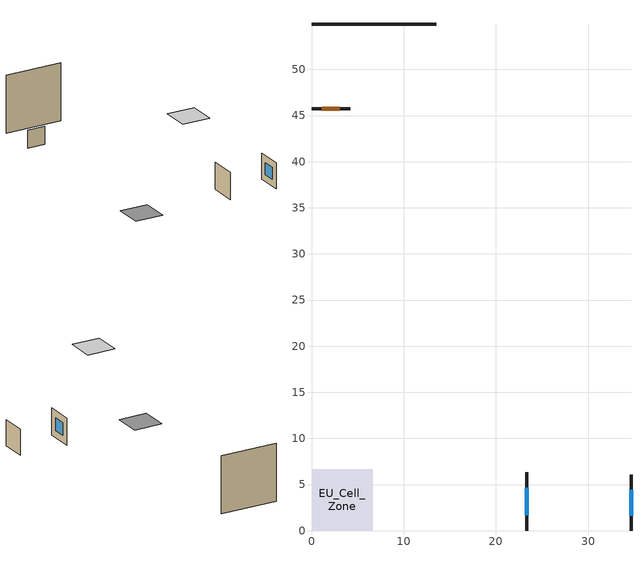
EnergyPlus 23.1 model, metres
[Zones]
EU_Cell_Zone
 floor othersidecoefficients (EU_GB.ENG.TH.05.Gen.ReEx.001.001_floor_1_Construction): 0,0 6.66,0 6.66,6.66 0,6.66 z0
 wall outside (EU_GB.ENG.TH.05.Gen.ReEx.001.001_wall_1_east_1_Construction): 23.31,0 23.31,6.33 z0:6.33
 wall outside (EU_GB.ENG.TH.05.Gen.ReEx.001.001_wall_1_west_2_Construction): 34.64,6.08 34.64,0 z0:6.08
 wall outside (EU_GB.ENG.TH.05.Gen.ReEx.001.001_wall_1_south_3_Construction): 4.18,45.71 0,45.71 z0:4.18
 wall othersidecoefficients (EU_GB.ENG.TH.05.Gen.ReEx.001.001_thermal_bridge_Construction): 13.53,54.89 0,54.89 z0:13.53
 window (EU_GB.ENG.TH.05.Gen.ReEx.001.001_window_east_1_Construction): 23.31,1.69 23.31,4.64 z1.69:4.64
 window (EU_GB.ENG.TH.05.Gen.ReEx.001.001_window_west_2_Construction): 34.64,4.46 34.64,1.62 z1.62:4.46
 door (EU_GB.ENG.TH.05.Gen.ReEx.001.001_door_south_3_Construction): 3.06,45.71 1.11,45.71 z1.11:3.06
 ceiling othersidecoefficients (EU_GB.ENG.TH.05.Gen.ReEx.001.001_roof_1_Construction): 11.66,0 18.31,0 18.31,6.66 11.66,6.66 z20
[Building]
EU Step8 Campaign Cell: North Axis=0; Terrain=City; Solar Distribution=FullExterior
[Site:Location]
London: Latitude=51.5; Longitude=-0.5; Time Zone=0; Elevation=25
[SizingPeriod:WeatherFileDays]
AnnualSizingPeriod: Begin Month=1; Begin Day of Month=1; End Month=12; End Day of Month=31; Use Weather File Daylight Saving Period=No; Use Weather File Rain and Snow Indicators=No
[MATERIAL]
EU_InternalMass_Material: Roughness=MediumRough; Thickness=0.1; Conductivity=1; Density=1800; Specific Heat=900; Thermal Absorptance=0.9; Solar Absorptance=0.7; Visible Absorptance=0.7
[MATERIAL:NOMASS] Roughness=MediumRough; Thermal Absorptance=0.9; Solar Absorptance=0.7; Visible Absorptance=0.7
Name | Thermal Resistance
EU_GB.ENG.TH.05.Gen.ReEx.001.001_floor_1_NoMass | 2.04752
EU_GB.ENG.TH.05.Gen.ReEx.001.001_roof_1_NoMass | 3.02009
EU_GB.ENG.TH.05.Gen.ReEx.001.001_wall_1_east_1_NoMass; EU_GB.ENG.TH.05.Gen.ReEx.001.001_wall_1_west_2_NoMass; EU_GB.ENG.TH.05.Gen.ReEx.001.001_wall_1_south_3_NoMass | 0.755024
EU_GB.ENG.TH.05.Gen.ReEx.001.001_door_south_3_NoMass | 0.671132
EU_GB.ENG.TH.05.Gen.ReEx.001.001_thermal_bridge_NoMass | 12.0804
[WINDOWMATERIAL:SIMPLEGLAZINGSYSTEM] UFactor=2.56614; Solar Heat Gain Coefficient=0.76; Visible Transmittance=0.76
EU_GB.ENG.TH.05.Gen.ReEx.001.001_window_east_1_SimpleGlazing; EU_GB.ENG.TH.05.Gen.ReEx.001.001_window_west_2_SimpleGlazing
[CONSTRUCTION]
EU_GB.ENG.TH.05.Gen.ReEx.001.001_floor_1_Construction: EU_GB.ENG.TH.05.Gen.ReEx.001.001_floor_1_NoMass
EU_GB.ENG.TH.05.Gen.ReEx.001.001_roof_1_Construction: EU_GB.ENG.TH.05.Gen.ReEx.001.001_roof_1_NoMass
EU_GB.ENG.TH.05.Gen.ReEx.001.001_wall_1_east_1_Construction: EU_GB.ENG.TH.05.Gen.ReEx.001.001_wall_1_east_1_NoMass
EU_GB.ENG.TH.05.Gen.ReEx.001.001_window_east_1_Construction: EU_GB.ENG.TH.05.Gen.ReEx.001.001_window_east_1_SimpleGlazing
EU_GB.ENG.TH.05.Gen.ReEx.001.001_wall_1_west_2_Construction: EU_GB.ENG.TH.05.Gen.ReEx.001.001_wall_1_west_2_NoMass
EU_GB.ENG.TH.05.Gen.ReEx.001.001_window_west_2_Construction: EU_GB.ENG.TH.05.Gen.ReEx.001.001_window_west_2_SimpleGlazing
EU_GB.ENG.TH.05.Gen.ReEx.001.001_wall_1_south_3_Construction: EU_GB.ENG.TH.05.Gen.ReEx.001.001_wall_1_south_3_NoMass
EU_GB.ENG.TH.05.Gen.ReEx.001.001_door_south_3_Construction: EU_GB.ENG.TH.05.Gen.ReEx.001.001_door_south_3_NoMass
EU_GB.ENG.TH.05.Gen.ReEx.001.001_thermal_bridge_Construction: EU_GB.ENG.TH.05.Gen.ReEx.001.001_thermal_bridge_NoMass
EU_InternalMass_Construction: EU_InternalMass_Material
[ZONE]
EU_Cell_Zone: Type=1; Multiplier=1; Ceiling Height=1.17567; Volume=174.61; Floor Area=74.26; Part of Total Floor Area=Yes
[INTERNALMASS]
EU_Cell_Zone_EU_InternalMass: Construction=EU_InternalMass_Construction; Zone or ZoneList=EU_Cell_Zone; Surface Area=74.26
[SURFACEPROPERTY:OTHERSIDECOEFFICIENTS] Combined ConvectiveRadiative Film Coefficient=0; Constant Temperature=0; Constant Temperature Coefficient=0; Ground Temperature Coefficient=0; Wind Speed Coefficient=0; Sinusoidal Variation of Constant Temperature Coefficient=No; Period of Sinusoidal Variation=24; Previous Other Side Temperature Coefficient=0
Name | External DryBulb Temperature Coefficient | Zone Air Temperature Coefficient
EU_GB.ENG.TH.05.Gen.ReEx.001.001_floor_1_b0.849618 | 0.849618 | 0.150382
EU_GB.ENG.TH.05.Gen.ReEx.001.001_roof_1_b1; EU_GB.ENG.TH.05.Gen.ReEx.001.001_wall_1_east_1_b1; EU_GB.ENG.TH.05.Gen.ReEx.001.001_wall_1_west_2_b1; EU_GB.ENG.TH.05.Gen.ReEx.001.001_wall_1_south_3_b1; EU_GB.ENG.TH.05.Gen.ReEx.001.001_thermal_bridge_b1 | 1 | 0
[OTHEREQUIPMENT]
EU_Step8_InternalGain_uk__GB.ENG.TH.05.Gen.ReEx.001.001__f030_f030: Fuel Type=Electricity; Zone or ZoneList or Space or SpaceList=EU_Cell_Zone; Schedule=EU_Step8_GainSchedule_uk__GB.ENG.TH.05.Gen.ReEx.001.001__f030_f030; Design Level Calculation Method=Watts/Area; Power per Zone Floor Area=1; Fraction Latent=0; Fraction Radiant=0; Fraction Lost=0; Carbon Dioxide Generation Rate=0; EndUse Subcategory=EU_Step8_InternalGains
[ZONEVENTILATION:DESIGNFLOWRATE]
EU_ConstantAir_EU_Cell_Zone: Zone or ZoneList or Space or SpaceList=EU_Cell_Zone; Schedule=EU_AlwaysOn; Design Flow Rate Calculation Method=AirChanges/Hour; Air Changes per Hour=0.496673; Ventilation Type=Natural; Fan Pressure Rise=0; Fan Total Efficiency=1; Constant Term Coefficient=1; Temperature Term Coefficient=0; Velocity Term Coefficient=0; Velocity Squared Term Coefficient=0; Minimum Indoor Temperature=-100; Maximum Indoor Temperature=100; Delta Temperature=-100; Minimum Outdoor Temperature=-100; Maximum Outdoor Temperature=100; Maximum Wind Speed=40
[HVACTEMPLATE:THERMOSTAT]
EU_HeatOnly_EU_Cell_Zone: Constant Heating Setpoint=20; Constant Cooling Setpoint=50
[HVACTEMPLATE:ZONE:IDEALLOADSAIRSYSTEM]
EU_Cell_Zone: Template Thermostat=EU_HeatOnly_EU_Cell_Zone; System Availability Schedule=EU_AlwaysOn; Maximum Heating Supply Air Temperature=50; Minimum Cooling Supply Air Temperature=13; Maximum Heating Supply Air Humidity Ratio=0.0156; Minimum Cooling Supply Air Humidity Ratio=0.0077; Heating Limit=NoLimit; Cooling Limit=NoLimit; Heating Availability Schedule=EU_AlwaysOn; Cooling Availability Schedule=EU_CoolingOff; Dehumidification Control Type=ConstantSensibleHeatRatio; Cooling Sensible Heat Ratio=0.7; Dehumidification Setpoint=60; Humidification Control Type=None; Humidification Setpoint=30; Outdoor Air Method=None; Outdoor Air Flow Rate per Person=0.00944; Outdoor Air Flow Rate per Zone Floor Area=0; Outdoor Air Flow Rate per Zone=0; Demand Controlled Ventilation Type=None; Outdoor Air Economizer Type=NoEconomizer; Heat Recovery Type=None; Sensible Heat Recovery Effectiveness=0.7; Latent Heat Recovery Effectiveness=0.65
[SIZING:ZONE]
EU_Cell_Zone: Zone Cooling Design Supply Air Temperature Input Method=SupplyAirTemperature; Zone Cooling Design Supply Air Temperature=13; Zone Heating Design Supply Air Temperature Input Method=SupplyAirTemperature; Zone Heating Design Supply Air Temperature=50; Zone Cooling Design Supply Air Humidity Ratio=0.008; Zone Heating Design Supply Air Humidity Ratio=0.008; Cooling Design Air Flow Method=DesignDay; Cooling Design Air Flow Rate=0; Cooling Minimum Air Flow per Zone Floor Area=0.000762; Cooling Minimum Air Flow=0; Cooling Minimum Air Flow Fraction=0.2; Heating Design Air Flow Method=DesignDay; Heating Design Air Flow Rate=0; Heating Maximum Air Flow per Zone Floor Area=0.002032; Heating Maximum Air Flow=0.141576; Heating Maximum Air Flow Fraction=0.3; Account for Dedicated Outdoor Air System=No; Dedicated Outdoor Air System Control Strategy=NeutralSupplyAir; Dedicated Outdoor Air Low Setpoint Temperature for Design=autosize; Dedicated Outdoor Air High Setpoint Temperature for Design=autosize; Zone Load Sizing Method=Sensible Load Only No Latent Load; Zone Latent Cooling Design Supply Air Humidity Ratio Input Method=HumidityRatioDifference; Zone Cooling Design Supply Air Humidity Ratio Difference=0.005; Zone Latent Heating Design Supply Air Humidity Ratio Input Method=HumidityRatioDifference; Zone Humidification Design Supply Air Humidity Ratio Difference=0.005
[SCHEDULE:CONSTANT]
Name | Hourly Value
EU_AlwaysOn | 1
EU_CoolingOff | 0
[SCHEDULE:FILE]
EU_Step8_GainSchedule_uk__GB.ENG.TH.05.Gen.ReEx.001.001__f030_f030: File=C:\Users\o_iseri\Desktop\OpenUBEM\openubem\outputs\eu_certified_rerun_2026-08-28\rep1\schedules\uk__GB.ENG.TH.05.Gen.ReEx.001.001__f030.csv; Column Number=1; Rows to Skip at Top=0; Number of Hours of Data=8760; Column Separator=Comma; Interpolate to Timestep=No; Minutes per Item=60; Adjust Schedule for Daylight Savings=Yes
